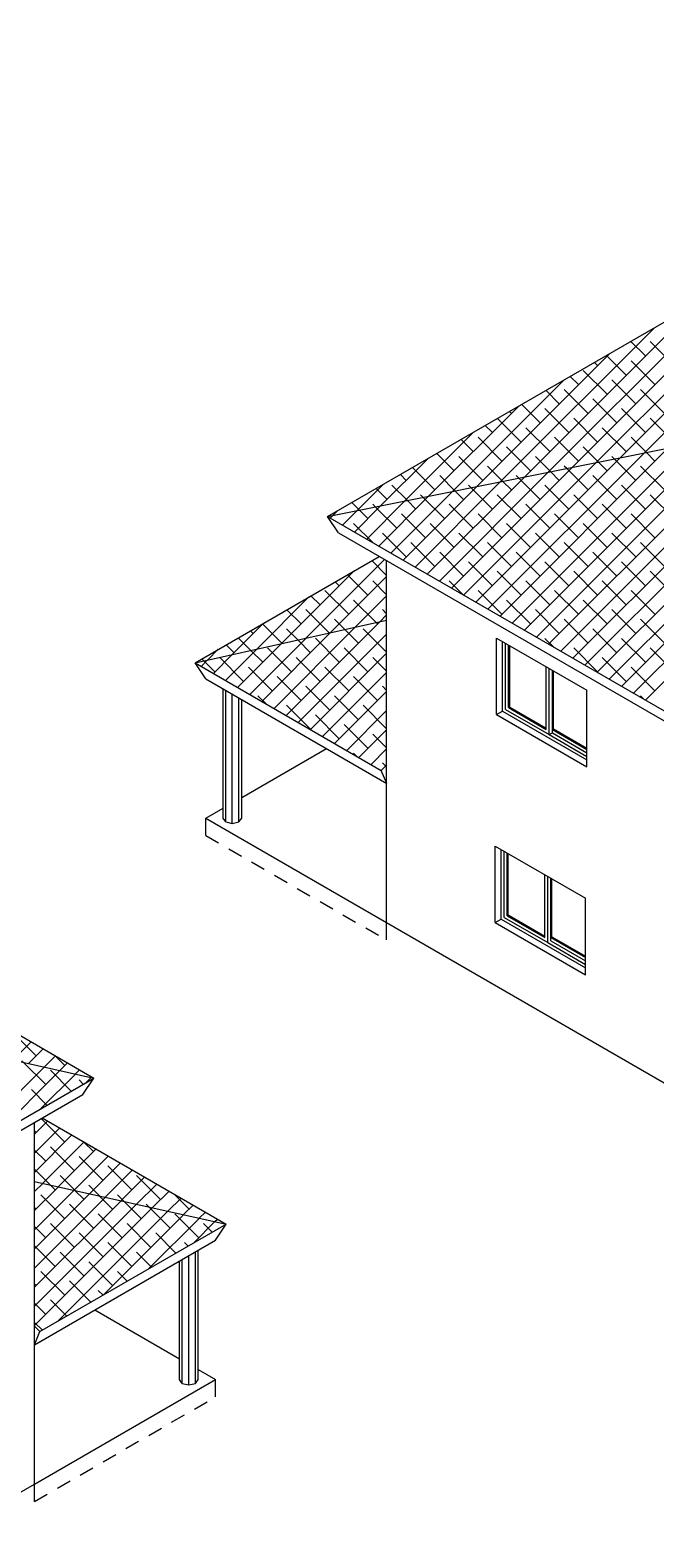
# Model space of a CAD drawing. Header units: millimetres. Extents: x 2491 to 2548.8, y 1338.3 to 1412.1.
# Drawn here: x 2505.64 to 2510.97, y 1349 to 1361.76 of the extents above; entities that cross this region are included whole.
import ezdxf

# ---------------------------------------------------------------- set-up
doc = ezdxf.new("R2010")
doc.units = ezdxf.units.MM
doc.linetypes.add('HIDDEN2', pattern=[0.1875, 0.125, -0.0625])
doc.layers.add('COPERTURA - roof', color=25, linetype='Continuous')
doc.layers.add('VETRATE sezioni - windows sections', color=171, linetype='Continuous')
doc.layers.add('PROIEZIONI - projections', color=145, linetype='Continuous', lineweight=13)
doc.layers.add('PROIEZIONI finissime - fine lines', color=251, linetype='Continuous', lineweight=9)
pattern_1 = [(45, (-12088.9947, -15429.36098), (-0.081605686, 0.081605686), []), (135, (-12088.9947, -15429.36098), (-0.24481705805, 0.081605686), [0.2885196698, -0.173111802])]

msp = doc.modelspace()

# ---------------------------------------------------------------- hatches: boundary and pattern name
at = {"layer": 'COPERTURA - roof'}
h = msp.add_hatch(dxfattribs=at)
h.set_pattern_fill('ANSI38', color=256, scale=0.036349, style=0)
h.set_pattern_definition(pattern_1)
h.paths.add_polyline_path([(2498.998, 1356.972), (2498.877, 1355.299), (2501.285, 1353.909), (2506.184, 1352.823)])
h = msp.add_hatch(dxfattribs=at)
h.set_pattern_fill('ANSI38', color=256, scale=0.036349, style=0)
h.set_pattern_definition([(45, (-12087.71468, -15428.61644), (-0.081605686, 0.081605686), []), (135, (-12087.71468, -15428.61644), (-0.24481705805, 0.081605686), [0.2885196698, -0.173111802])])
h.paths.add_polyline_path([(2508.682, 1356.463), (2508.682, 1356.726), (2507.048, 1356.363), (2508.636, 1355.446), (2508.682, 1355.493), (2508.682, 1355.78)])
h = msp.add_hatch(dxfattribs=at)
h.set_pattern_fill('ANSI38', color=256, scale=0.036349, style=0)
h.set_pattern_definition(pattern_1)
h.paths.add_polyline_path([(2505.745, 1352.484), (2505.679, 1352.447), (2505.679, 1351.94), (2507.314, 1351.578)])

# ---------------------------------------------------------------- linework, layer by layer
for p, q in [((2510.878, 1358.151), (2513.283, 1360.556)), ((2510.673, 1358.11), (2512.897, 1360.333)), ((2510.469, 1358.069), (2512.51, 1360.11)), ((2510.265, 1358.028), (2512.124, 1359.887)), ((2510.061, 1357.987), (2511.738, 1359.664)), ((2509.857, 1357.946), (2511.352, 1359.441)), ((2509.652, 1357.905), (2510.966, 1359.218)), ((2509.448, 1357.864), (2510.58, 1358.995)), ((2510.89, 1358.979), (2510.766, 1359.103)), ((2511.135, 1358.897), (2510.931, 1359.101)), ((2510.482, 1358.897), (2510.455, 1358.923)), ((2510.726, 1358.816), (2510.559, 1358.983)), ((2510.971, 1358.734), (2510.767, 1358.938)), ((2509.244, 1357.823), (2510.193, 1358.772)), ((2510.318, 1358.734), (2510.249, 1358.804)), ((2510.563, 1358.652), (2510.359, 1358.856)), ((2510.808, 1358.571), (2510.604, 1358.775)), ((2510.155, 1358.571), (2510.042, 1358.685)), ((2510.4, 1358.489), (2510.196, 1358.693)), ((2510.645, 1358.408), (2510.441, 1358.612)), ((2511.053, 1358.489), (2510.849, 1358.693)), ((2509.04, 1357.782), (2509.807, 1358.549)), ((2509.747, 1358.489), (2509.731, 1358.505)), ((2509.992, 1358.408), (2509.835, 1358.565)), ((2510.237, 1358.326), (2510.033, 1358.53)), ((2510.374, 1356.342), (2512.511, 1358.479)), ((2510.478, 1356.282), (2512.716, 1358.52)), ((2510.581, 1356.222), (2512.863, 1358.504)), ((2510.89, 1358.326), (2510.686, 1358.53)), ((2509.584, 1358.326), (2509.524, 1358.386)), ((2509.829, 1358.244), (2509.628, 1358.446)), ((2510.074, 1358.163), (2509.87, 1358.367)), ((2510.064, 1356.521), (2511.899, 1358.356)), ((2510.167, 1356.461), (2512.103, 1358.397)), ((2510.271, 1356.401), (2512.307, 1358.438)), ((2510.482, 1358.244), (2510.278, 1358.448)), ((2510.726, 1358.163), (2510.522, 1358.367)), ((2510.685, 1356.162), (2512.967, 1358.445)), ((2510.788, 1356.103), (2513.07, 1358.385)), ((2511.135, 1358.244), (2510.931, 1358.448)), ((2508.836, 1357.741), (2509.421, 1358.326)), ((2509.421, 1358.163), (2509.317, 1358.266)), ((2509.666, 1358.081), (2509.462, 1358.285)), ((2509.753, 1356.7), (2511.286, 1358.233)), ((2509.857, 1356.64), (2511.49, 1358.274)), ((2509.96, 1356.581), (2511.694, 1358.315)), ((2510.318, 1358.081), (2510.114, 1358.285)), ((2510.898, 1358.155), (2510.767, 1358.285)), ((2510.891, 1356.043), (2513.174, 1358.325)), ((2508.631, 1357.7), (2509.035, 1358.103)), ((2509.258, 1358), (2509.11, 1358.147)), ((2509.502, 1357.918), (2509.298, 1358.122)), ((2509.443, 1356.879), (2510.673, 1358.11)), ((2509.546, 1356.819), (2510.878, 1358.151)), ((2509.65, 1356.76), (2511.082, 1358.192)), ((2509.91, 1358), (2509.706, 1358.204)), ((2510.082, 1357.991), (2509.951, 1358.122)), ((2510.49, 1358.073), (2510.359, 1358.204)), ((2510.626, 1358.1), (2510.604, 1358.122)), ((2510.808, 1357.918), (2510.626, 1358.1)), ((2510.971, 1358.081), (2510.898, 1358.155)), ((2509.094, 1357.836), (2508.903, 1358.027)), ((2509.013, 1358.081), (2509.007, 1358.087)), ((2509.132, 1357.058), (2510.061, 1357.987)), ((2509.236, 1356.999), (2510.265, 1358.028)), ((2509.339, 1356.939), (2510.469, 1358.069)), ((2509.674, 1357.909), (2509.543, 1358.04)), ((2510.155, 1357.918), (2510.082, 1357.991)), ((2510.218, 1358.018), (2510.196, 1358.04)), ((2510.4, 1357.836), (2510.218, 1358.018)), ((2510.563, 1358), (2510.49, 1358.073)), ((2511.053, 1357.836), (2510.849, 1358.04)), ((2508.427, 1357.659), (2508.649, 1357.88)), ((2508.686, 1357.755), (2508.593, 1357.848)), ((2508.859, 1357.746), (2508.727, 1357.877)), ((2508.85, 1357.918), (2508.8, 1357.968)), ((2508.822, 1357.238), (2509.448, 1357.864)), ((2508.926, 1357.178), (2509.652, 1357.905)), ((2509.029, 1357.118), (2509.857, 1357.946)), ((2509.267, 1357.827), (2509.135, 1357.959)), ((2509.403, 1357.855), (2509.38, 1357.877)), ((2509.584, 1357.673), (2509.403, 1357.855)), ((2509.747, 1357.836), (2509.674, 1357.909)), ((2509.81, 1357.937), (2509.788, 1357.959)), ((2509.992, 1357.755), (2509.81, 1357.937)), ((2510.237, 1357.673), (2510.033, 1357.877)), ((2510.645, 1357.755), (2510.441, 1357.959)), ((2510.89, 1357.673), (2510.686, 1357.877)), ((2508.451, 1357.664), (2508.386, 1357.729)), ((2508.512, 1357.417), (2508.836, 1357.741)), ((2508.587, 1357.691), (2508.564, 1357.714)), ((2508.615, 1357.357), (2509.04, 1357.782)), ((2508.719, 1357.297), (2509.244, 1357.823)), ((2508.931, 1357.673), (2508.859, 1357.746)), ((2508.995, 1357.773), (2508.972, 1357.796)), ((2509.176, 1357.592), (2508.995, 1357.773)), ((2509.421, 1357.51), (2509.217, 1357.714)), ((2509.339, 1357.755), (2509.267, 1357.827)), ((2509.829, 1357.592), (2509.625, 1357.796)), ((2510.074, 1357.51), (2509.87, 1357.714)), ((2510.482, 1357.592), (2510.278, 1357.796)), ((2510.726, 1357.51), (2510.522, 1357.714)), ((2511.135, 1357.592), (2510.931, 1357.796)), ((2508.201, 1357.596), (2508.223, 1357.618)), ((2508.223, 1357.618), (2508.263, 1357.657)), ((2508.305, 1357.536), (2508.427, 1357.659)), ((2508.408, 1357.477), (2508.631, 1357.7)), ((2508.523, 1357.592), (2508.451, 1357.664)), ((2508.768, 1357.51), (2508.587, 1357.691)), ((2509.013, 1357.428), (2508.809, 1357.632)), ((2509.666, 1357.428), (2509.462, 1357.632)), ((2510.318, 1357.428), (2510.114, 1357.632)), ((2510.971, 1357.428), (2510.767, 1357.632)), ((2508.566, 1357.385), (2508.401, 1357.551)), ((2508.85, 1357.265), (2508.646, 1357.469)), ((2509.258, 1357.347), (2509.054, 1357.551)), ((2509.502, 1357.265), (2509.298, 1357.469)), ((2509.91, 1357.347), (2509.706, 1357.551)), ((2510.155, 1357.265), (2509.951, 1357.469)), ((2510.563, 1357.347), (2510.359, 1357.551)), ((2510.808, 1357.265), (2510.604, 1357.469)), ((2509.094, 1357.184), (2508.89, 1357.388)), ((2509.747, 1357.184), (2509.543, 1357.388)), ((2510.4, 1357.184), (2510.196, 1357.388)), ((2511.053, 1357.184), (2510.849, 1357.388)), ((2507.994, 1356.573), (2508.664, 1357.243)), ((2508.682, 1357.106), (2508.555, 1357.234)), ((2509.339, 1357.102), (2509.135, 1357.306)), ((2509.584, 1357.02), (2509.38, 1357.224)), ((2509.992, 1357.102), (2509.788, 1357.306)), ((2510.237, 1357.02), (2510.033, 1357.224)), ((2510.645, 1357.102), (2510.441, 1357.306)), ((2510.89, 1357.02), (2510.686, 1357.224)), ((2507.785, 1356.527), (2508.405, 1357.147)), ((2508.204, 1356.62), (2508.682, 1357.098)), ((2508.523, 1356.939), (2508.348, 1357.114)), ((2509.829, 1356.939), (2509.625, 1357.143)), ((2510.482, 1356.939), (2510.278, 1357.143)), ((2511.135, 1356.939), (2510.931, 1357.143)), ((2508.36, 1356.776), (2508.156, 1356.98)), ((2508.278, 1357.02), (2508.244, 1357.054)), ((2508.682, 1356.943), (2508.564, 1357.061)), ((2509.338, 1356.94), (2509.217, 1357.061)), ((2509.666, 1356.776), (2509.462, 1356.98)), ((2510.074, 1356.857), (2509.87, 1357.061)), ((2510.318, 1356.776), (2510.114, 1356.98)), ((2510.726, 1356.857), (2510.522, 1357.061)), ((2510.971, 1356.776), (2510.767, 1356.98)), ((2507.575, 1356.48), (2508.019, 1356.924)), ((2508.115, 1356.857), (2508.037, 1356.935)), ((2508.593, 1356.706), (2508.401, 1356.898)), ((2508.414, 1356.666), (2508.682, 1356.935)), ((2509.91, 1356.694), (2509.706, 1356.898)), ((2510.563, 1356.694), (2510.359, 1356.898)), ((2507.365, 1356.434), (2507.633, 1356.701)), ((2507.789, 1356.531), (2507.624, 1356.696)), ((2507.952, 1356.694), (2507.83, 1356.815)), ((2508.192, 1356.617), (2507.993, 1356.816)), ((2508.326, 1356.647), (2508.238, 1356.735)), ((2508.623, 1356.713), (2508.682, 1356.771)), ((2508.682, 1356.78), (2508.646, 1356.816)), ((2510.155, 1356.612), (2509.951, 1356.816)), ((2510.4, 1356.531), (2510.196, 1356.735)), ((2510.808, 1356.612), (2510.604, 1356.816)), ((2511.053, 1356.531), (2510.849, 1356.735)), ((2507.524, 1356.469), (2507.421, 1356.571)), ((2507.544, 1356.612), (2507.52, 1356.636)), ((2507.925, 1356.558), (2507.829, 1356.653)), ((2510.111, 1356.494), (2510.033, 1356.571)), ((2510.645, 1356.449), (2510.441, 1356.653)), ((2510.89, 1356.367), (2510.686, 1356.571)), ((2507.156, 1356.387), (2507.246, 1356.478)), ((2507.381, 1356.449), (2507.313, 1356.517)), ((2510.482, 1356.286), (2510.278, 1356.49)), ((2511.135, 1356.286), (2510.931, 1356.49)), ((2507.123, 1356.38), (2507.106, 1356.397)), ((2510.726, 1356.204), (2510.522, 1356.408)), ((2510.971, 1356.123), (2510.767, 1356.327)), ((2510.883, 1356.048), (2510.849, 1356.082)), ((2504.962, 1352.118), (2505.761, 1352.917)), ((2505.348, 1352.34), (2505.894, 1352.887)), ((2505.774, 1352.767), (2505.585, 1352.955)), ((2505.992, 1352.712), (2505.815, 1352.889)), ((2505.734, 1352.563), (2506.028, 1352.857)), ((2506.095, 1352.772), (2506.06, 1352.808)), ((2506.12, 1352.786), (2506.162, 1352.828)), ((2505.785, 1352.593), (2505.652, 1352.726)), ((2505.679, 1351.856), (2505.749, 1351.925)), ((2505.679, 1351.693), (2505.882, 1351.895)), ((2505.679, 1351.53), (2506.016, 1351.866)), ((2505.856, 1351.869), (2505.814, 1351.91)), ((2506.101, 1351.787), (2506.024, 1351.864)), ((2505.679, 1351.366), (2506.149, 1351.836)), ((2505.679, 1351.203), (2506.283, 1351.807)), ((2505.679, 1351.04), (2506.417, 1351.777)), ((2505.679, 1350.877), (2506.55, 1351.747)), ((2505.693, 1351.706), (2505.679, 1351.719)), ((2505.679, 1350.713), (2506.684, 1351.718)), ((2505.937, 1351.624), (2505.733, 1351.828)), ((2506.182, 1351.543), (2505.978, 1351.747)), ((2506.345, 1351.706), (2506.234, 1351.817)), ((2506.59, 1351.624), (2506.444, 1351.771)), ((2506.835, 1351.543), (2506.653, 1351.725)), ((2505.879, 1350.75), (2506.817, 1351.688)), ((2506.427, 1351.461), (2506.223, 1351.665)), ((2506.265, 1350.973), (2506.951, 1351.659)), ((2506.651, 1351.196), (2507.085, 1351.629)), ((2507.08, 1351.461), (2506.876, 1351.665)), ((2507.038, 1351.419), (2507.218, 1351.599)), ((2505.774, 1351.461), (2505.679, 1351.556)), ((2506.019, 1351.379), (2505.815, 1351.583)), ((2506.264, 1351.298), (2506.06, 1351.502)), ((2506.672, 1351.379), (2506.468, 1351.583)), ((2506.884, 1351.33), (2506.713, 1351.502)), ((2507.195, 1351.509), (2507.121, 1351.583)), ((2505.856, 1351.216), (2505.679, 1351.393)), ((2506.101, 1351.135), (2505.897, 1351.339)), ((2506.509, 1351.216), (2506.305, 1351.42)), ((2506.677, 1351.211), (2506.549, 1351.339)), ((2506.988, 1351.39), (2506.957, 1351.42)), ((2506.345, 1351.053), (2506.141, 1351.257)), ((2505.937, 1350.971), (2505.733, 1351.175)), ((2506.16, 1350.912), (2505.978, 1351.094)), ((2506.47, 1351.091), (2506.386, 1351.175)), ((2505.693, 1351.053), (2505.679, 1351.066)), ((2506.263, 1350.972), (2506.223, 1351.012)), ((2505.774, 1350.808), (2505.679, 1350.903)), ((2505.953, 1350.793), (2505.815, 1350.931)), ((2505.746, 1350.673), (2505.679, 1350.74))]:
    msp.add_line(p, q, dxfattribs=at)
at = {"layer": 'COPERTURA - roof', "linetype": 'Continuous', "lineweight": -3}
for p, q in [((2508.683, 1355.334), (2508.683, 1355.335)), ((2505.745, 1352.484), (2507.314, 1351.578)), ((2505.679, 1351.94), (2507.314, 1351.578)), ((2505.725, 1350.661), (2507.314, 1351.578)), ((2507.222, 1351.44), (2507.314, 1351.578)), ((2505.679, 1350.549), (2507.222, 1351.44)), ((2505.725, 1350.661), (2505.679, 1350.708)), ((2505.679, 1350.549), (2505.725, 1350.661))]:
    msp.add_line(p, q, dxfattribs=at)
at = {"layer": 'PROIEZIONI - projections', "linetype": 'Continuous', "lineweight": -3}
for p, q in [((2508.179, 1357.609), (2515.365, 1361.758)), ((2508.179, 1357.609), (2512.806, 1358.538)), ((2508.179, 1357.609), (2513.823, 1354.351)), ((2508.271, 1357.471), (2508.179, 1357.609)), ((2508.18, 1357.608), (2508.179, 1357.609)), ((2508.179, 1357.609), (2508.179, 1357.609)), ((2508.271, 1357.471), (2513.823, 1354.265)), ((2507.048, 1356.363), (2508.618, 1357.27)), ((2508.682, 1354.148), (2508.682, 1357.233)), ((2498.998, 1356.972), (2506.184, 1352.823)), ((2507.048, 1356.363), (2508.682, 1356.726)), ((2509.62, 1355.921), (2509.62, 1356.574)), ((2509.62, 1356.574), (2510.391, 1356.129)), ((2507.048, 1356.363), (2508.636, 1355.446)), ((2507.14, 1356.225), (2507.048, 1356.363)), ((2507.14, 1356.225), (2508.683, 1355.334)), ((2510.391, 1355.476), (2510.391, 1356.129)), ((2509.62, 1355.921), (2509.672, 1355.951)), ((2509.62, 1355.921), (2510.391, 1355.476)), ((2508.636, 1355.446), (2508.683, 1355.494)), ((2508.683, 1355.334), (2508.636, 1355.446)), ((2509.607, 1354.148), (2509.607, 1354.801)), ((2509.607, 1354.801), (2510.379, 1354.356)), ((2510.379, 1353.703), (2510.379, 1354.356)), ((2508.682, 1354.148), (2512.139, 1352.152)), ((2509.607, 1354.148), (2509.659, 1354.178)), ((2509.607, 1354.148), (2510.379, 1353.703)), ((2501.285, 1353.909), (2506.184, 1352.823)), ((2501.285, 1349.995), (2506.184, 1352.823)), ((2506.091, 1352.684), (2506.184, 1352.823)), ((2501.285, 1349.909), (2506.091, 1352.684)), ((2505.679, 1349.362), (2505.679, 1352.447)), ((2500.539, 1346.394), (2505.679, 1349.362))]:
    msp.add_line(p, q, dxfattribs=at)
at = {"layer": 'PROIEZIONI finissime - fine lines', "linetype": 'Continuous', "lineweight": -3}
for p, q in [((2509.672, 1355.951), (2509.672, 1356.545)), ((2509.697, 1355.966), (2509.697, 1356.53)), ((2509.723, 1355.981), (2509.723, 1356.515)), ((2510.044, 1355.795), (2510.044, 1356.329)), ((2510.07, 1355.751), (2510.07, 1356.315)), ((2510.096, 1355.795), (2510.096, 1356.3)), ((2507.287, 1355.038), (2507.287, 1356.14)), ((2507.31, 1355.006), (2507.31, 1356.127)), ((2507.366, 1354.992), (2507.366, 1356.094)), ((2507.422, 1355.006), (2507.422, 1356.062)), ((2507.446, 1355.038), (2507.446, 1356.048)), ((2509.672, 1355.951), (2510.391, 1355.535)), ((2509.697, 1355.966), (2510.07, 1355.751)), ((2509.723, 1355.981), (2509.732, 1355.986)), ((2509.723, 1355.981), (2510.044, 1355.795)), ((2510.096, 1355.795), (2510.105, 1355.8)), ((2510.07, 1355.751), (2510.096, 1355.765)), ((2510.07, 1355.751), (2510.391, 1355.565)), ((2510.096, 1355.765), (2510.096, 1355.795)), ((2510.096, 1355.795), (2510.391, 1355.624)), ((2510.096, 1355.765), (2510.391, 1355.595)), ((2507.446, 1355.215), (2508.168, 1355.632)), ((2507.14, 1355.038), (2507.287, 1355.123)), ((2507.14, 1354.89), (2507.14, 1355.038)), ((2507.14, 1355.038), (2508.682, 1354.148)), ((2507.31, 1355.006), (2507.287, 1355.038)), ((2507.422, 1355.006), (2507.446, 1355.038)), ((2507.31, 1355.006), (2507.366, 1354.992)), ((2507.366, 1354.992), (2507.422, 1355.006)), ((2509.659, 1354.178), (2509.659, 1354.771)), ((2509.685, 1354.192), (2509.685, 1354.756)), ((2509.71, 1354.207), (2509.71, 1354.742)), ((2510.032, 1354.022), (2510.032, 1354.556)), ((2510.057, 1353.977), (2510.057, 1354.541)), ((2510.083, 1354.022), (2510.083, 1354.526)), ((2508.682, 1354), (2508.682, 1354.148)), ((2509.659, 1354.178), (2510.379, 1353.762)), ((2509.685, 1354.192), (2510.057, 1353.977)), ((2509.685, 1354.192), (2510.057, 1353.977)), ((2509.71, 1354.207), (2509.719, 1354.213)), ((2509.71, 1354.207), (2510.032, 1354.022)), ((2510.083, 1354.022), (2510.092, 1354.027)), ((2510.083, 1353.992), (2510.083, 1354.022)), ((2510.083, 1354.022), (2510.379, 1353.851)), ((2510.057, 1353.977), (2510.379, 1353.792)), ((2510.083, 1353.992), (2510.379, 1353.821)), ((2507.052, 1350.22), (2507.052, 1351.342)), ((2507.075, 1350.253), (2507.075, 1351.355)), ((2506.916, 1350.253), (2506.916, 1351.263)), ((2506.939, 1350.22), (2506.939, 1351.277)), ((2506.995, 1350.207), (2506.995, 1351.309)), ((2506.194, 1350.846), (2506.916, 1350.429)), ((2507.075, 1350.337), (2507.222, 1350.253)), ((2505.679, 1349.362), (2507.222, 1350.253)), ((2506.939, 1350.22), (2506.916, 1350.253)), ((2506.939, 1350.22), (2506.995, 1350.207)), ((2506.995, 1350.207), (2507.052, 1350.22)), ((2507.052, 1350.22), (2507.075, 1350.253)), ((2507.222, 1350.104), (2507.222, 1350.253)), ((2505.679, 1349.214), (2505.679, 1349.362))]:
    msp.add_line(p, q, dxfattribs=at)
at = {"layer": 'PROIEZIONI finissime - fine lines', "linetype": 'HIDDEN2', "lineweight": -3}
for p, q in [((2507.14, 1354.89), (2508.682, 1354)), ((2505.679, 1349.214), (2507.222, 1350.104))]:
    msp.add_line(p, q, dxfattribs=at)
at = {"layer": 'VETRATE sezioni - windows sections'}
for p, q in [((2509.732, 1355.986), (2509.732, 1356.51)), ((2510.105, 1355.8), (2510.105, 1356.294)), ((2509.732, 1355.986), (2510.044, 1355.806)), ((2510.105, 1355.8), (2510.391, 1355.635)), ((2509.719, 1354.213), (2509.719, 1354.736)), ((2510.092, 1354.027), (2510.092, 1354.521)), ((2509.719, 1354.213), (2510.032, 1354.033)), ((2510.092, 1354.027), (2510.379, 1353.862))]:
    msp.add_line(p, q, dxfattribs=at)

doc.saveas('drawing.dxf')
